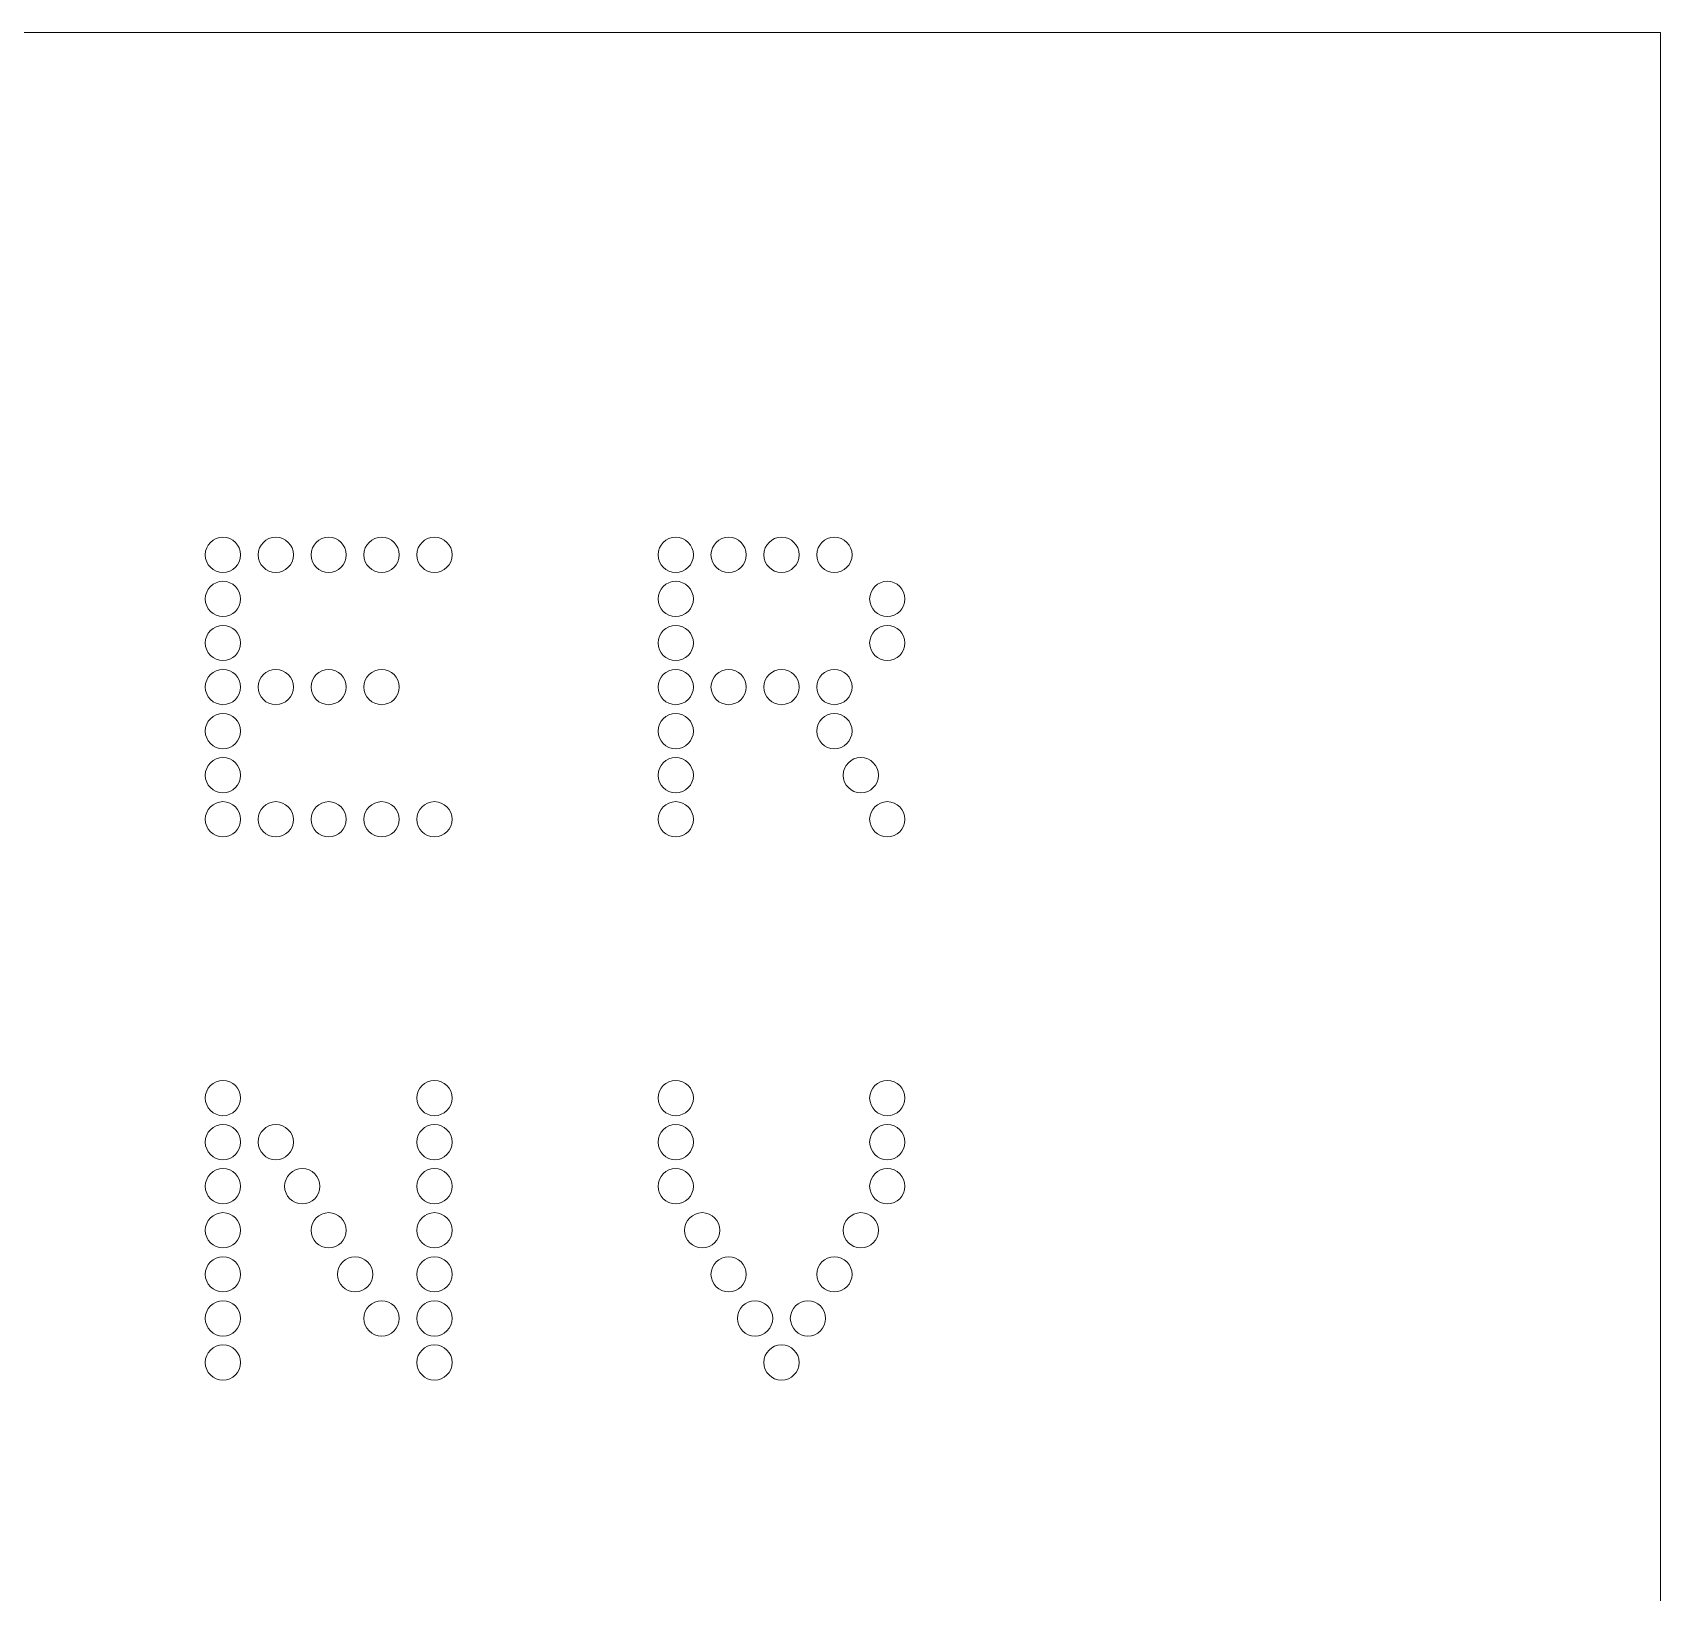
# Model space of a CAD drawing. Header units: millimetres. Extents: x -116 to 116, y -116 to 114.
# Drawn here: x 56 to 115.9, y 56.5 to 113.9 of the extents above; entities that cross this region are included whole.
import ezdxf

# ---------------------------------------------------------------- set-up
doc = ezdxf.new("R2010")
doc.units = ezdxf.units.MM
doc.header["$MEASUREMENT"] = 0
doc.layers.add('Laag 1', color=7, linetype='Continuous')

msp = doc.modelspace()

# ---------------------------------------------------------------- linework, layer by layer
at = {"layer": 'Laag 1', "color": 250, "lineweight": 20}
msp.add_lwpolyline([(-116.062, -116.062), (115.9378, -116.062), (115.9378, 113.938), (-116.062, 113.938), (-116.062, -116.062)], close=True, dxfattribs=at)
at = {"layer": 'Laag 1', "color": 250, "lineweight": 9}
for points in [[(62.3586, 94.7068), (62.3586, 94.3498), (62.6507, 94.0577), (63.0077, 94.0577), (63.0077, 94.0577), (63.3647, 94.0577), (63.6568, 94.3498), (63.6568, 94.7068), (63.6568, 94.7068), (63.6568, 95.0638), (63.3647, 95.3559), (63.0077, 95.3559), (63.0077, 95.3559), (62.6507, 95.3559), (62.3586, 95.0638), (62.3586, 94.7068)], [(64.3059, 94.7068), (64.3059, 94.3498), (64.598, 94.0577), (64.955, 94.0577), (64.955, 94.0577), (65.3121, 94.0577), (65.6042, 94.3498), (65.6042, 94.7068), (65.6042, 94.7068), (65.6042, 95.0638), (65.3121, 95.3559), (64.955, 95.3559), (64.955, 95.3559), (64.598, 95.3559), (64.3059, 95.0638), (64.3059, 94.7068)], [(66.2533, 94.7068), (66.2533, 94.3498), (66.5454, 94.0577), (66.9024, 94.0577), (66.9024, 94.0577), (67.2594, 94.0577), (67.5515, 94.3498), (67.5515, 94.7068), (67.5515, 94.7068), (67.5515, 95.0638), (67.2594, 95.3559), (66.9024, 95.3559), (66.9024, 95.3559), (66.5454, 95.3559), (66.2533, 95.0638), (66.2533, 94.7068)], [(68.2006, 94.7068), (68.2006, 94.3498), (68.4927, 94.0577), (68.8497, 94.0577), (68.8497, 94.0577), (69.2067, 94.0577), (69.4988, 94.3498), (69.4988, 94.7068), (69.4988, 94.7068), (69.4988, 95.0638), (69.2067, 95.3559), (68.8497, 95.3559), (68.8497, 95.3559), (68.4927, 95.3559), (68.2006, 95.0638), (68.2006, 94.7068)], [(70.1479, 94.7068), (70.1479, 94.3498), (70.44, 94.0577), (70.7971, 94.0577), (70.7971, 94.0577), (71.1541, 94.0577), (71.4462, 94.3498), (71.4462, 94.7068), (71.4462, 94.7068), (71.4462, 95.0638), (71.1541, 95.3559), (70.7971, 95.3559), (70.7971, 95.3559), (70.44, 95.3559), (70.1479, 95.0638), (70.1479, 94.7068)], [(79.0317, 94.7068), (79.0317, 94.3498), (79.3238, 94.0577), (79.6808, 94.0577), (79.6808, 94.0577), (80.0378, 94.0577), (80.3299, 94.3498), (80.3299, 94.7068), (80.3299, 94.7068), (80.3299, 95.0638), (80.0378, 95.3559), (79.6808, 95.3559), (79.6808, 95.3559), (79.3238, 95.3559), (79.0317, 95.0638), (79.0317, 94.7068)], [(80.979, 94.7068), (80.979, 94.3498), (81.2711, 94.0577), (81.6281, 94.0577), (81.6281, 94.0577), (81.9852, 94.0577), (82.2773, 94.3498), (82.2773, 94.7068), (82.2773, 94.7068), (82.2773, 95.0638), (81.9852, 95.3559), (81.6281, 95.3559), (81.6281, 95.3559), (81.2711, 95.3559), (80.979, 95.0638), (80.979, 94.7068)], [(82.9264, 94.7068), (82.9264, 94.3498), (83.2185, 94.0577), (83.5755, 94.0577), (83.5755, 94.0577), (83.9325, 94.0577), (84.2246, 94.3498), (84.2246, 94.7068), (84.2246, 94.7068), (84.2246, 95.0638), (83.9325, 95.3559), (83.5755, 95.3559), (83.5755, 95.3559), (83.2185, 95.3559), (82.9264, 95.0638), (82.9264, 94.7068)], [(84.8737, 94.7068), (84.8737, 94.3498), (85.1658, 94.0577), (85.5228, 94.0577), (85.5228, 94.0577), (85.8798, 94.0577), (86.1719, 94.3498), (86.1719, 94.7068), (86.1719, 94.7068), (86.1719, 95.0638), (85.8798, 95.3559), (85.5228, 95.3559), (85.5228, 95.3559), (85.1658, 95.3559), (84.8737, 95.0638), (84.8737, 94.7068)], [(62.3586, 93.084), (62.3586, 92.727), (62.6507, 92.4349), (63.0077, 92.4349), (63.0077, 92.4349), (63.3647, 92.4349), (63.6568, 92.727), (63.6568, 93.084), (63.6568, 93.084), (63.6568, 93.441), (63.3647, 93.7331), (63.0077, 93.7331), (63.0077, 93.7331), (62.6507, 93.7331), (62.3586, 93.441), (62.3586, 93.084)], [(79.0317, 93.084), (79.0317, 92.727), (79.3238, 92.4349), (79.6808, 92.4349), (79.6808, 92.4349), (80.0378, 92.4349), (80.3299, 92.727), (80.3299, 93.084), (80.3299, 93.084), (80.3299, 93.441), (80.0378, 93.7331), (79.6808, 93.7331), (79.6808, 93.7331), (79.3238, 93.7331), (79.0317, 93.441), (79.0317, 93.084)], [(86.821, 93.084), (86.821, 92.727), (87.1131, 92.4349), (87.4702, 92.4349), (87.4702, 92.4349), (87.8272, 92.4349), (88.1193, 92.727), (88.1193, 93.084), (88.1193, 93.084), (88.1193, 93.441), (87.8272, 93.7331), (87.4702, 93.7331), (87.4702, 93.7331), (87.1131, 93.7331), (86.821, 93.441), (86.821, 93.084)], [(62.3586, 91.4612), (62.3586, 91.1042), (62.6507, 90.8121), (63.0077, 90.8121), (63.0077, 90.8121), (63.3647, 90.8121), (63.6568, 91.1042), (63.6568, 91.4612), (63.6568, 91.4612), (63.6568, 91.8182), (63.3647, 92.1103), (63.0077, 92.1103), (63.0077, 92.1103), (62.6507, 92.1103), (62.3586, 91.8182), (62.3586, 91.4612)], [(79.0317, 91.4612), (79.0317, 91.1042), (79.3238, 90.8121), (79.6808, 90.8121), (79.6808, 90.8121), (80.0378, 90.8121), (80.3299, 91.1042), (80.3299, 91.4612), (80.3299, 91.4612), (80.3299, 91.8182), (80.0378, 92.1103), (79.6808, 92.1103), (79.6808, 92.1103), (79.3238, 92.1103), (79.0317, 91.8182), (79.0317, 91.4612)], [(86.821, 91.4612), (86.821, 91.1042), (87.1131, 90.8121), (87.4702, 90.8121), (87.4702, 90.8121), (87.8272, 90.8121), (88.1193, 91.1042), (88.1193, 91.4612), (88.1193, 91.4612), (88.1193, 91.8182), (87.8272, 92.1103), (87.4702, 92.1103), (87.4702, 92.1103), (87.1131, 92.1103), (86.821, 91.8182), (86.821, 91.4612)], [(62.3586, 89.8385), (62.3586, 89.4814), (62.6507, 89.1893), (63.0077, 89.1893), (63.0077, 89.1893), (63.3647, 89.1893), (63.6568, 89.4814), (63.6568, 89.8385), (63.6568, 89.8385), (63.6568, 90.1955), (63.3647, 90.4876), (63.0077, 90.4876), (63.0077, 90.4876), (62.6507, 90.4876), (62.3586, 90.1955), (62.3586, 89.8385)], [(64.3059, 89.8385), (64.3059, 89.4814), (64.598, 89.1893), (64.955, 89.1893), (64.955, 89.1893), (65.3121, 89.1893), (65.6042, 89.4814), (65.6042, 89.8385), (65.6042, 89.8385), (65.6042, 90.1955), (65.3121, 90.4876), (64.955, 90.4876), (64.955, 90.4876), (64.598, 90.4876), (64.3059, 90.1955), (64.3059, 89.8385)], [(66.2533, 89.8385), (66.2533, 89.4814), (66.5454, 89.1893), (66.9024, 89.1893), (66.9024, 89.1893), (67.2594, 89.1893), (67.5515, 89.4814), (67.5515, 89.8385), (67.5515, 89.8385), (67.5515, 90.1955), (67.2594, 90.4876), (66.9024, 90.4876), (66.9024, 90.4876), (66.5454, 90.4876), (66.2533, 90.1955), (66.2533, 89.8385)], [(68.2006, 89.8385), (68.2006, 89.4814), (68.4927, 89.1893), (68.8497, 89.1893), (68.8497, 89.1893), (69.2067, 89.1893), (69.4988, 89.4814), (69.4988, 89.8385), (69.4988, 89.8385), (69.4988, 90.1955), (69.2067, 90.4876), (68.8497, 90.4876), (68.8497, 90.4876), (68.4927, 90.4876), (68.2006, 90.1955), (68.2006, 89.8385)], [(79.0317, 89.8385), (79.0317, 89.4814), (79.3238, 89.1893), (79.6808, 89.1893), (79.6808, 89.1893), (80.0378, 89.1893), (80.3299, 89.4814), (80.3299, 89.8385), (80.3299, 89.8385), (80.3299, 90.1955), (80.0378, 90.4876), (79.6808, 90.4876), (79.6808, 90.4876), (79.3238, 90.4876), (79.0317, 90.1955), (79.0317, 89.8385)], [(80.979, 89.8385), (80.979, 89.4814), (81.2711, 89.1893), (81.6281, 89.1893), (81.6281, 89.1893), (81.9852, 89.1893), (82.2773, 89.4814), (82.2773, 89.8385), (82.2773, 89.8385), (82.2773, 90.1955), (81.9852, 90.4876), (81.6281, 90.4876), (81.6281, 90.4876), (81.2711, 90.4876), (80.979, 90.1955), (80.979, 89.8385)], [(82.9264, 89.8385), (82.9264, 89.4814), (83.2185, 89.1893), (83.5755, 89.1893), (83.5755, 89.1893), (83.9325, 89.1893), (84.2246, 89.4814), (84.2246, 89.8385), (84.2246, 89.8385), (84.2246, 90.1955), (83.9325, 90.4876), (83.5755, 90.4876), (83.5755, 90.4876), (83.2185, 90.4876), (82.9264, 90.1955), (82.9264, 89.8385)], [(84.8737, 89.8385), (84.8737, 89.4814), (85.1658, 89.1893), (85.5228, 89.1893), (85.5228, 89.1893), (85.8798, 89.1893), (86.1719, 89.4814), (86.1719, 89.8385), (86.1719, 89.8385), (86.1719, 90.1955), (85.8798, 90.4876), (85.5228, 90.4876), (85.5228, 90.4876), (85.1658, 90.4876), (84.8737, 90.1955), (84.8737, 89.8385)], [(62.3586, 88.2157), (62.3586, 87.8587), (62.6507, 87.5666), (63.0077, 87.5666), (63.0077, 87.5666), (63.3647, 87.5666), (63.6568, 87.8587), (63.6568, 88.2157), (63.6568, 88.2157), (63.6568, 88.5727), (63.3647, 88.8648), (63.0077, 88.8648), (63.0077, 88.8648), (62.6507, 88.8648), (62.3586, 88.5727), (62.3586, 88.2157)], [(79.0317, 88.2157), (79.0317, 87.8587), (79.3238, 87.5666), (79.6808, 87.5666), (79.6808, 87.5666), (80.0378, 87.5666), (80.3299, 87.8587), (80.3299, 88.2157), (80.3299, 88.2157), (80.3299, 88.5727), (80.0378, 88.8648), (79.6808, 88.8648), (79.6808, 88.8648), (79.3238, 88.8648), (79.0317, 88.5727), (79.0317, 88.2157)], [(84.8737, 88.2157), (84.8737, 87.8587), (85.1658, 87.5666), (85.5228, 87.5666), (85.5228, 87.5666), (85.8798, 87.5666), (86.1719, 87.8587), (86.1719, 88.2157), (86.1719, 88.2157), (86.1719, 88.5727), (85.8798, 88.8648), (85.5228, 88.8648), (85.5228, 88.8648), (85.1658, 88.8648), (84.8737, 88.5727), (84.8737, 88.2157)], [(62.3586, 86.5929), (62.3586, 86.2359), (62.6507, 85.9438), (63.0077, 85.9438), (63.0077, 85.9438), (63.3647, 85.9438), (63.6568, 86.2359), (63.6568, 86.5929), (63.6568, 86.5929), (63.6568, 86.9499), (63.3647, 87.242), (63.0077, 87.242), (63.0077, 87.242), (62.6507, 87.242), (62.3586, 86.9499), (62.3586, 86.5929)], [(79.0317, 86.5929), (79.0317, 86.2359), (79.3238, 85.9438), (79.6808, 85.9438), (79.6808, 85.9438), (80.0378, 85.9438), (80.3299, 86.2359), (80.3299, 86.5929), (80.3299, 86.5929), (80.3299, 86.9499), (80.0378, 87.242), (79.6808, 87.242), (79.6808, 87.242), (79.3238, 87.242), (79.0317, 86.9499), (79.0317, 86.5929)], [(85.8474, 86.5929), (85.8474, 86.2359), (86.1395, 85.9438), (86.4965, 85.9438), (86.4965, 85.9438), (86.8535, 85.9438), (87.1456, 86.2359), (87.1456, 86.5929), (87.1456, 86.5929), (87.1456, 86.9499), (86.8535, 87.242), (86.4965, 87.242), (86.4965, 87.242), (86.1395, 87.242), (85.8474, 86.9499), (85.8474, 86.5929)], [(62.3586, 84.9701), (62.3586, 84.6131), (62.6507, 84.321), (63.0077, 84.321), (63.0077, 84.321), (63.3647, 84.321), (63.6568, 84.6131), (63.6568, 84.9701), (63.6568, 84.9701), (63.6568, 85.3271), (63.3647, 85.6192), (63.0077, 85.6192), (63.0077, 85.6192), (62.6507, 85.6192), (62.3586, 85.3271), (62.3586, 84.9701)], [(64.3059, 84.9701), (64.3059, 84.6131), (64.598, 84.321), (64.955, 84.321), (64.955, 84.321), (65.3121, 84.321), (65.6042, 84.6131), (65.6042, 84.9701), (65.6042, 84.9701), (65.6042, 85.3271), (65.3121, 85.6192), (64.955, 85.6192), (64.955, 85.6192), (64.598, 85.6192), (64.3059, 85.3271), (64.3059, 84.9701)], [(66.2533, 84.9701), (66.2533, 84.6131), (66.5454, 84.321), (66.9024, 84.321), (66.9024, 84.321), (67.2594, 84.321), (67.5515, 84.6131), (67.5515, 84.9701), (67.5515, 84.9701), (67.5515, 85.3271), (67.2594, 85.6192), (66.9024, 85.6192), (66.9024, 85.6192), (66.5454, 85.6192), (66.2533, 85.3271), (66.2533, 84.9701)], [(68.2006, 84.9701), (68.2006, 84.6131), (68.4927, 84.321), (68.8497, 84.321), (68.8497, 84.321), (69.2067, 84.321), (69.4988, 84.6131), (69.4988, 84.9701), (69.4988, 84.9701), (69.4988, 85.3271), (69.2067, 85.6192), (68.8497, 85.6192), (68.8497, 85.6192), (68.4927, 85.6192), (68.2006, 85.3271), (68.2006, 84.9701)], [(70.1479, 84.9701), (70.1479, 84.6131), (70.44, 84.321), (70.7971, 84.321), (70.7971, 84.321), (71.1541, 84.321), (71.4462, 84.6131), (71.4462, 84.9701), (71.4462, 84.9701), (71.4462, 85.3271), (71.1541, 85.6192), (70.7971, 85.6192), (70.7971, 85.6192), (70.44, 85.6192), (70.1479, 85.3271), (70.1479, 84.9701)], [(79.0317, 84.9701), (79.0317, 84.6131), (79.3238, 84.321), (79.6808, 84.321), (79.6808, 84.321), (80.0378, 84.321), (80.3299, 84.6131), (80.3299, 84.9701), (80.3299, 84.9701), (80.3299, 85.3271), (80.0378, 85.6192), (79.6808, 85.6192), (79.6808, 85.6192), (79.3238, 85.6192), (79.0317, 85.3271), (79.0317, 84.9701)], [(86.821, 84.9701), (86.821, 84.6131), (87.1131, 84.321), (87.4702, 84.321), (87.4702, 84.321), (87.8272, 84.321), (88.1193, 84.6131), (88.1193, 84.9701), (88.1193, 84.9701), (88.1193, 85.3271), (87.8272, 85.6192), (87.4702, 85.6192), (87.4702, 85.6192), (87.1131, 85.6192), (86.821, 85.3271), (86.821, 84.9701)], [(62.3586, 74.7045), (62.3586, 74.3475), (62.6507, 74.0554), (63.0077, 74.0554), (63.0077, 74.0554), (63.3647, 74.0554), (63.6568, 74.3475), (63.6568, 74.7045), (63.6568, 74.7045), (63.6568, 75.0615), (63.3647, 75.3536), (63.0077, 75.3536), (63.0077, 75.3536), (62.6507, 75.3536), (62.3586, 75.0615), (62.3586, 74.7045)], [(70.1479, 74.7045), (70.1479, 74.3475), (70.44, 74.0554), (70.7971, 74.0554), (70.7971, 74.0554), (71.1541, 74.0554), (71.4462, 74.3475), (71.4462, 74.7045), (71.4462, 74.7045), (71.4462, 75.0615), (71.1541, 75.3536), (70.7971, 75.3536), (70.7971, 75.3536), (70.44, 75.3536), (70.1479, 75.0615), (70.1479, 74.7045)], [(79.0317, 74.7045), (79.0317, 74.3475), (79.3238, 74.0554), (79.6808, 74.0554), (79.6808, 74.0554), (80.0378, 74.0554), (80.3299, 74.3475), (80.3299, 74.7045), (80.3299, 74.7045), (80.3299, 75.0615), (80.0378, 75.3536), (79.6808, 75.3536), (79.6808, 75.3536), (79.3238, 75.3536), (79.0317, 75.0615), (79.0317, 74.7045)], [(86.821, 74.7045), (86.821, 74.3475), (87.1131, 74.0554), (87.4702, 74.0554), (87.4702, 74.0554), (87.8272, 74.0554), (88.1193, 74.3475), (88.1193, 74.7045), (88.1193, 74.7045), (88.1193, 75.0615), (87.8272, 75.3536), (87.4702, 75.3536), (87.4702, 75.3536), (87.1131, 75.3536), (86.821, 75.0615), (86.821, 74.7045)], [(62.3586, 73.0817), (62.3586, 72.7247), (62.6507, 72.4326), (63.0077, 72.4326), (63.0077, 72.4326), (63.3647, 72.4326), (63.6568, 72.7247), (63.6568, 73.0817), (63.6568, 73.0817), (63.6568, 73.4387), (63.3647, 73.7308), (63.0077, 73.7308), (63.0077, 73.7308), (62.6507, 73.7308), (62.3586, 73.4387), (62.3586, 73.0817)], [(64.3059, 73.0817), (64.3059, 72.7247), (64.598, 72.4326), (64.955, 72.4326), (64.955, 72.4326), (65.3121, 72.4326), (65.6042, 72.7247), (65.6042, 73.0817), (65.6042, 73.0817), (65.6042, 73.4387), (65.3121, 73.7308), (64.955, 73.7308), (64.955, 73.7308), (64.598, 73.7308), (64.3059, 73.4387), (64.3059, 73.0817)], [(70.1479, 73.0817), (70.1479, 72.7247), (70.44, 72.4326), (70.7971, 72.4326), (70.7971, 72.4326), (71.1541, 72.4326), (71.4462, 72.7247), (71.4462, 73.0817), (71.4462, 73.0817), (71.4462, 73.4387), (71.1541, 73.7308), (70.7971, 73.7308), (70.7971, 73.7308), (70.44, 73.7308), (70.1479, 73.4387), (70.1479, 73.0817)], [(79.0317, 73.0817), (79.0317, 72.7247), (79.3238, 72.4326), (79.6808, 72.4326), (79.6808, 72.4326), (80.0378, 72.4326), (80.3299, 72.7247), (80.3299, 73.0817), (80.3299, 73.0817), (80.3299, 73.4387), (80.0378, 73.7308), (79.6808, 73.7308), (79.6808, 73.7308), (79.3238, 73.7308), (79.0317, 73.4387), (79.0317, 73.0817)], [(86.821, 73.0817), (86.821, 72.7247), (87.1131, 72.4326), (87.4702, 72.4326), (87.4702, 72.4326), (87.8272, 72.4326), (88.1193, 72.7247), (88.1193, 73.0817), (88.1193, 73.0817), (88.1193, 73.4387), (87.8272, 73.7308), (87.4702, 73.7308), (87.4702, 73.7308), (87.1131, 73.7308), (86.821, 73.4387), (86.821, 73.0817)], [(62.3586, 71.4589), (62.3586, 71.1019), (62.6507, 70.8098), (63.0077, 70.8098), (63.0077, 70.8098), (63.3647, 70.8098), (63.6568, 71.1019), (63.6568, 71.4589), (63.6568, 71.4589), (63.6568, 71.8159), (63.3647, 72.108), (63.0077, 72.108), (63.0077, 72.108), (62.6507, 72.108), (62.3586, 71.8159), (62.3586, 71.4589)], [(65.2796, 71.4589), (65.2796, 71.1019), (65.5717, 70.8098), (65.9287, 70.8098), (65.9287, 70.8098), (66.2857, 70.8098), (66.5778, 71.1019), (66.5778, 71.4589), (66.5778, 71.4589), (66.5778, 71.8159), (66.2857, 72.108), (65.9287, 72.108), (65.9287, 72.108), (65.5717, 72.108), (65.2796, 71.8159), (65.2796, 71.4589)], [(70.1479, 71.4589), (70.1479, 71.1019), (70.44, 70.8098), (70.7971, 70.8098), (70.7971, 70.8098), (71.1541, 70.8098), (71.4462, 71.1019), (71.4462, 71.4589), (71.4462, 71.4589), (71.4462, 71.8159), (71.1541, 72.108), (70.7971, 72.108), (70.7971, 72.108), (70.44, 72.108), (70.1479, 71.8159), (70.1479, 71.4589)], [(79.0317, 71.4589), (79.0317, 71.1019), (79.3238, 70.8098), (79.6808, 70.8098), (79.6808, 70.8098), (80.0378, 70.8098), (80.3299, 71.1019), (80.3299, 71.4589), (80.3299, 71.4589), (80.3299, 71.8159), (80.0378, 72.108), (79.6808, 72.108), (79.6808, 72.108), (79.3238, 72.108), (79.0317, 71.8159), (79.0317, 71.4589)], [(86.821, 71.4589), (86.821, 71.1019), (87.1131, 70.8098), (87.4702, 70.8098), (87.4702, 70.8098), (87.8272, 70.8098), (88.1193, 71.1019), (88.1193, 71.4589), (88.1193, 71.4589), (88.1193, 71.8159), (87.8272, 72.108), (87.4702, 72.108), (87.4702, 72.108), (87.1131, 72.108), (86.821, 71.8159), (86.821, 71.4589)], [(62.3586, 69.8362), (62.3586, 69.4791), (62.6507, 69.187), (63.0077, 69.187), (63.0077, 69.187), (63.3647, 69.187), (63.6568, 69.4791), (63.6568, 69.8362), (63.6568, 69.8362), (63.6568, 70.1932), (63.3647, 70.4853), (63.0077, 70.4853), (63.0077, 70.4853), (62.6507, 70.4853), (62.3586, 70.1932), (62.3586, 69.8362)], [(66.2533, 69.8362), (66.2533, 69.4791), (66.5454, 69.187), (66.9024, 69.187), (66.9024, 69.187), (67.2594, 69.187), (67.5515, 69.4791), (67.5515, 69.8362), (67.5515, 69.8362), (67.5515, 70.1932), (67.2594, 70.4853), (66.9024, 70.4853), (66.9024, 70.4853), (66.5454, 70.4853), (66.2533, 70.1932), (66.2533, 69.8362)], [(70.1479, 69.8362), (70.1479, 69.4791), (70.44, 69.187), (70.7971, 69.187), (70.7971, 69.187), (71.1541, 69.187), (71.4462, 69.4791), (71.4462, 69.8362), (71.4462, 69.8362), (71.4462, 70.1932), (71.1541, 70.4853), (70.7971, 70.4853), (70.7971, 70.4853), (70.44, 70.4853), (70.1479, 70.1932), (70.1479, 69.8362)], [(80.0054, 69.8362), (80.0054, 69.4791), (80.2975, 69.187), (80.6545, 69.187), (80.6545, 69.187), (81.0115, 69.187), (81.3036, 69.4791), (81.3036, 69.8362), (81.3036, 69.8362), (81.3036, 70.1932), (81.0115, 70.4853), (80.6545, 70.4853), (80.6545, 70.4853), (80.2975, 70.4853), (80.0054, 70.1932), (80.0054, 69.8362)], [(85.8474, 69.8362), (85.8474, 69.4791), (86.1395, 69.187), (86.4965, 69.187), (86.4965, 69.187), (86.8535, 69.187), (87.1456, 69.4791), (87.1456, 69.8362), (87.1456, 69.8362), (87.1456, 70.1932), (86.8535, 70.4853), (86.4965, 70.4853), (86.4965, 70.4853), (86.1395, 70.4853), (85.8474, 70.1932), (85.8474, 69.8362)], [(62.3586, 68.2134), (62.3586, 67.8564), (62.6507, 67.5643), (63.0077, 67.5643), (63.0077, 67.5643), (63.3647, 67.5643), (63.6568, 67.8564), (63.6568, 68.2134), (63.6568, 68.2134), (63.6568, 68.5704), (63.3647, 68.8625), (63.0077, 68.8625), (63.0077, 68.8625), (62.6507, 68.8625), (62.3586, 68.5704), (62.3586, 68.2134)], [(67.2269, 68.2134), (67.2269, 67.8564), (67.519, 67.5643), (67.8761, 67.5643), (67.8761, 67.5643), (68.2331, 67.5643), (68.5252, 67.8564), (68.5252, 68.2134), (68.5252, 68.2134), (68.5252, 68.5704), (68.2331, 68.8625), (67.8761, 68.8625), (67.8761, 68.8625), (67.519, 68.8625), (67.2269, 68.5704), (67.2269, 68.2134)], [(70.1479, 68.2134), (70.1479, 67.8564), (70.44, 67.5643), (70.7971, 67.5643), (70.7971, 67.5643), (71.1541, 67.5643), (71.4462, 67.8564), (71.4462, 68.2134), (71.4462, 68.2134), (71.4462, 68.5704), (71.1541, 68.8625), (70.7971, 68.8625), (70.7971, 68.8625), (70.44, 68.8625), (70.1479, 68.5704), (70.1479, 68.2134)], [(80.979, 68.2134), (80.979, 67.8564), (81.2711, 67.5643), (81.6281, 67.5643), (81.6281, 67.5643), (81.9852, 67.5643), (82.2773, 67.8564), (82.2773, 68.2134), (82.2773, 68.2134), (82.2773, 68.5704), (81.9852, 68.8625), (81.6281, 68.8625), (81.6281, 68.8625), (81.2711, 68.8625), (80.979, 68.5704), (80.979, 68.2134)], [(84.8737, 68.2134), (84.8737, 67.8564), (85.1658, 67.5643), (85.5228, 67.5643), (85.5228, 67.5643), (85.8798, 67.5643), (86.1719, 67.8564), (86.1719, 68.2134), (86.1719, 68.2134), (86.1719, 68.5704), (85.8798, 68.8625), (85.5228, 68.8625), (85.5228, 68.8625), (85.1658, 68.8625), (84.8737, 68.5704), (84.8737, 68.2134)], [(62.3586, 66.5906), (62.3586, 66.2336), (62.6507, 65.9415), (63.0077, 65.9415), (63.0077, 65.9415), (63.3647, 65.9415), (63.6568, 66.2336), (63.6568, 66.5906), (63.6568, 66.5906), (63.6568, 66.9476), (63.3647, 67.2397), (63.0077, 67.2397), (63.0077, 67.2397), (62.6507, 67.2397), (62.3586, 66.9476), (62.3586, 66.5906)], [(68.2006, 66.5906), (68.2006, 66.2336), (68.4927, 65.9415), (68.8497, 65.9415), (68.8497, 65.9415), (69.2067, 65.9415), (69.4988, 66.2336), (69.4988, 66.5906), (69.4988, 66.5906), (69.4988, 66.9476), (69.2067, 67.2397), (68.8497, 67.2397), (68.8497, 67.2397), (68.4927, 67.2397), (68.2006, 66.9476), (68.2006, 66.5906)], [(70.1479, 66.5906), (70.1479, 66.2336), (70.44, 65.9415), (70.7971, 65.9415), (70.7971, 65.9415), (71.1541, 65.9415), (71.4462, 66.2336), (71.4462, 66.5906), (71.4462, 66.5906), (71.4462, 66.9476), (71.1541, 67.2397), (70.7971, 67.2397), (70.7971, 67.2397), (70.44, 67.2397), (70.1479, 66.9476), (70.1479, 66.5906)], [(81.9527, 66.5906), (81.9527, 66.2336), (82.2448, 65.9415), (82.6018, 65.9415), (82.6018, 65.9415), (82.9588, 65.9415), (83.2509, 66.2336), (83.2509, 66.5906), (83.2509, 66.5906), (83.2509, 66.9476), (82.9588, 67.2397), (82.6018, 67.2397), (82.6018, 67.2397), (82.2448, 67.2397), (81.9527, 66.9476), (81.9527, 66.5906)], [(83.9, 66.5906), (83.9, 66.2336), (84.1921, 65.9415), (84.5492, 65.9415), (84.5492, 65.9415), (84.9062, 65.9415), (85.1983, 66.2336), (85.1983, 66.5906), (85.1983, 66.5906), (85.1983, 66.9476), (84.9062, 67.2397), (84.5492, 67.2397), (84.5492, 67.2397), (84.1921, 67.2397), (83.9, 66.9476), (83.9, 66.5906)], [(62.3586, 64.9678), (62.3586, 64.6108), (62.6507, 64.3187), (63.0077, 64.3187), (63.0077, 64.3187), (63.3647, 64.3187), (63.6568, 64.6108), (63.6568, 64.9678), (63.6568, 64.9678), (63.6568, 65.3248), (63.3647, 65.6169), (63.0077, 65.6169), (63.0077, 65.6169), (62.6507, 65.6169), (62.3586, 65.3248), (62.3586, 64.9678)], [(70.1479, 64.9678), (70.1479, 64.6108), (70.44, 64.3187), (70.7971, 64.3187), (70.7971, 64.3187), (71.1541, 64.3187), (71.4462, 64.6108), (71.4462, 64.9678), (71.4462, 64.9678), (71.4462, 65.3248), (71.1541, 65.6169), (70.7971, 65.6169), (70.7971, 65.6169), (70.44, 65.6169), (70.1479, 65.3248), (70.1479, 64.9678)], [(82.9264, 64.9678), (82.9264, 64.6108), (83.2185, 64.3187), (83.5755, 64.3187), (83.5755, 64.3187), (83.9325, 64.3187), (84.2246, 64.6108), (84.2246, 64.9678), (84.2246, 64.9678), (84.2246, 65.3248), (83.9325, 65.6169), (83.5755, 65.6169), (83.5755, 65.6169), (83.2185, 65.6169), (82.9264, 65.3248), (82.9264, 64.9678)]]:
    msp.add_open_spline(points, degree=3, knots=[0, 0, 0, 0, 0.2, 0.2, 0.2, 0.2, 0.4, 0.4, 0.4, 0.4, 0.6, 0.6, 0.6, 0.6, 1, 1, 1, 1], dxfattribs=at)

doc.saveas('drawing.dxf')
